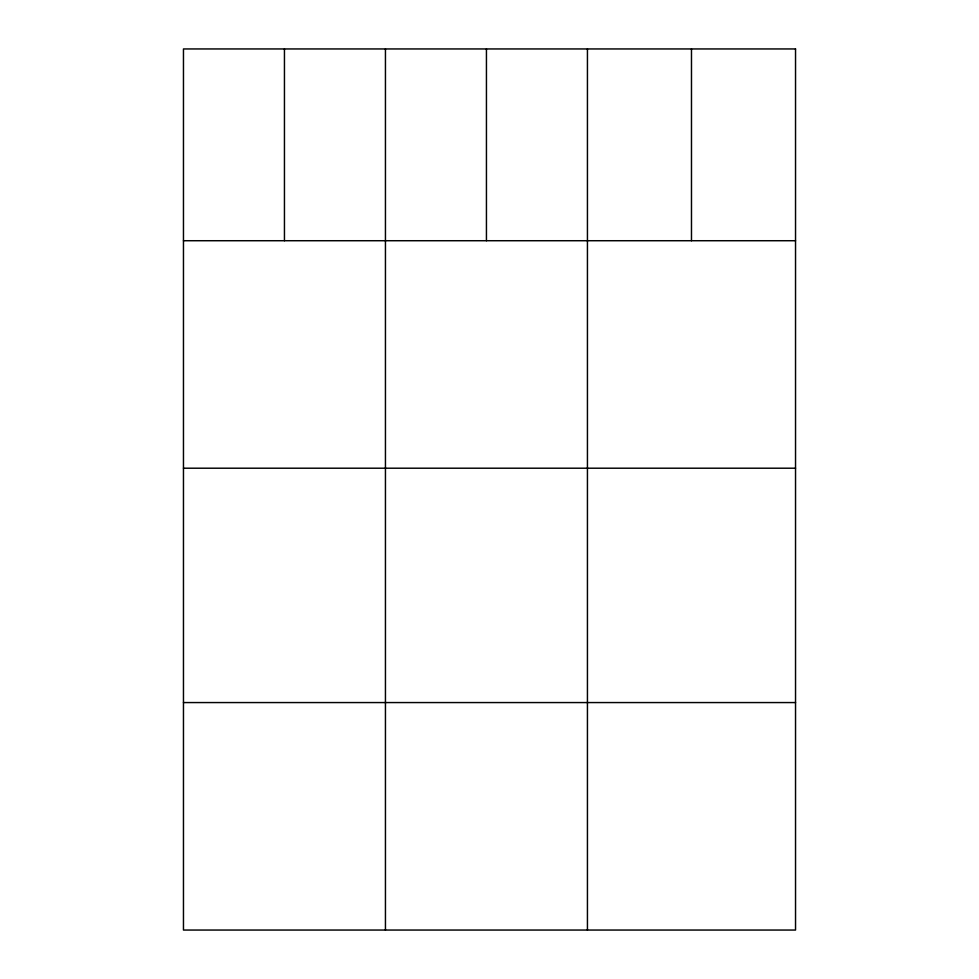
<?xml version="1.0" encoding="UTF-8"?>
<svg xmlns="http://www.w3.org/2000/svg" width="979" height="979" viewBox="0 0 979 979"><rect width="100%" height="100%" fill="white"/><g stroke="black" fill="none" stroke-linecap="round" stroke-linejoin="round"><path stroke-width="1.47" d="M183.465 240.724L795.535 240.724M183.465 468.207L795.535 468.207M183.465 702.567L795.535 702.567M691.48 48.95L691.48 240.724M587.437 48.95L587.437 930.05M486.441 48.95L486.441 240.724M385.445 48.95L385.445 930.05M284.448 48.95L284.448 240.724M795.535 48.95L183.465 48.95L183.465 930.05L795.535 930.05L795.535 48.95"/></g></svg>
